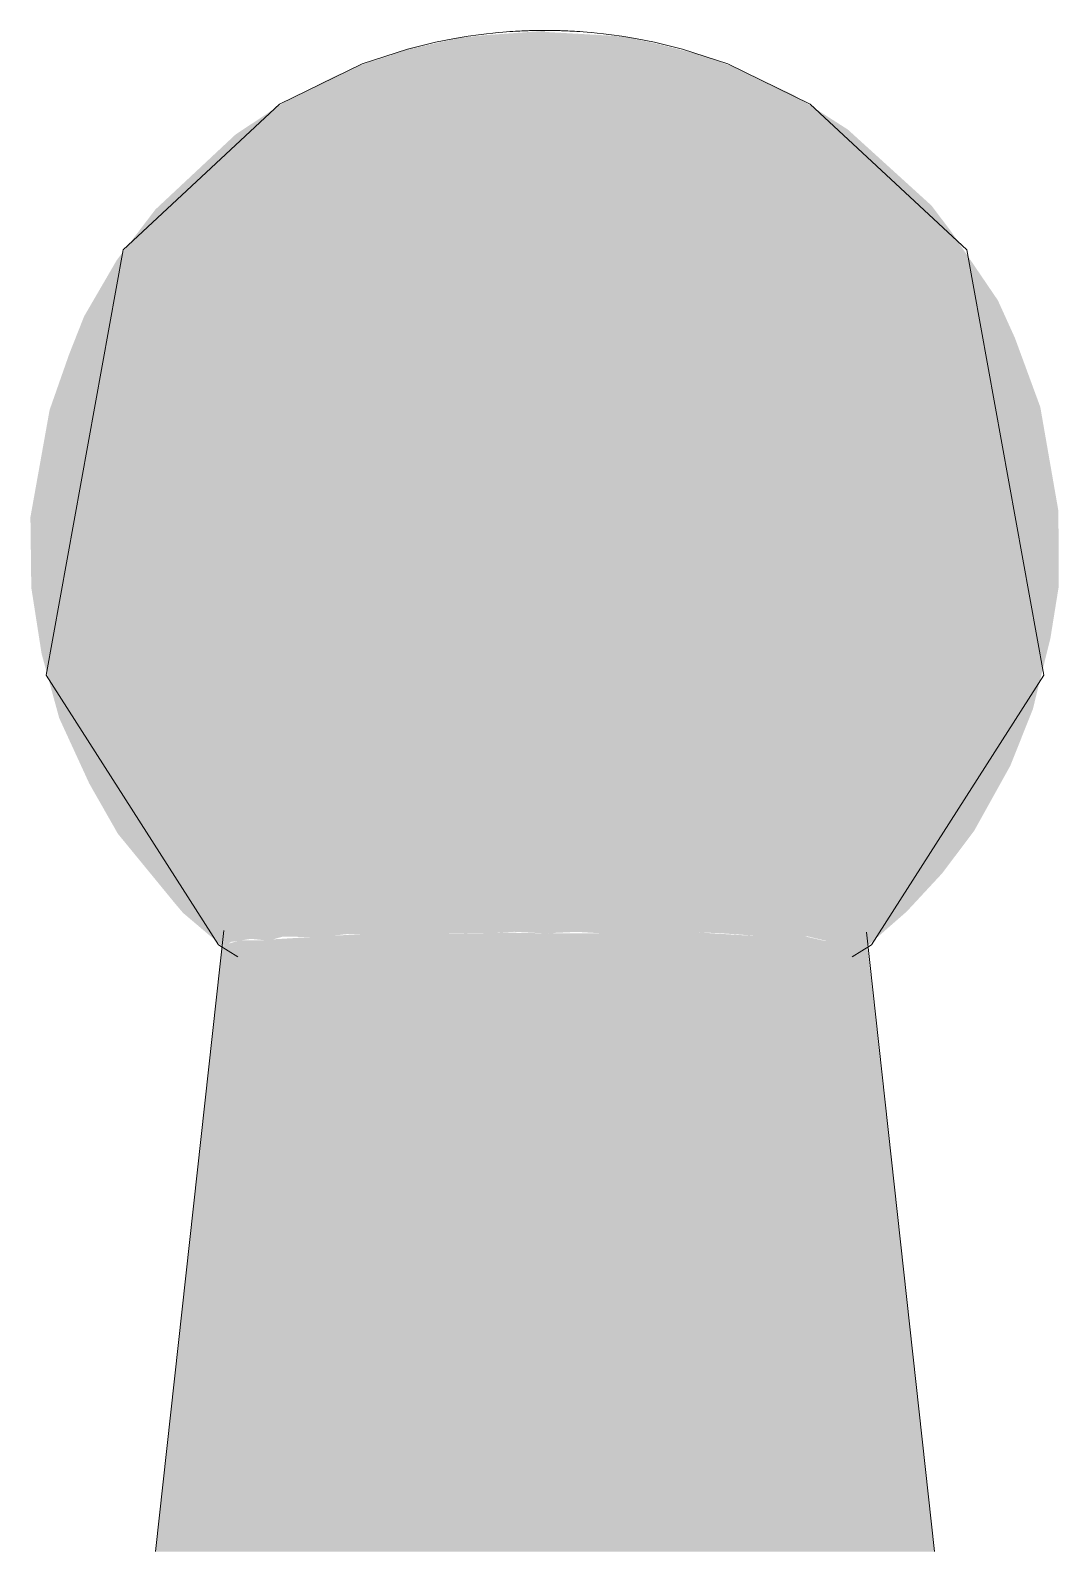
# Model space of a CAD drawing. Header units: inches. Extents: x 20426 to 92531, y -195 to 750.
# Drawn here: x 33672.2 to 33710.2, y 394.4 to 450.4 of the extents above; entities that cross this region are included whole.
import ezdxf

# ---------------------------------------------------------------- set-up
doc = ezdxf.new("R2010")
doc.units = ezdxf.units.IN
doc.header["$MEASUREMENT"] = 0
doc.layers.add('A-GENM', color=13, linetype='Continuous', lineweight=9)

# ---------------------------------------------------------------- blocks, each defined once
blk = doc.blocks.new('turbine vent - turbine vent-V81-Elevation - North')
at = {"layer": 'A-GENM'}
for points in [[(-25264.795, 416.689), (-25264.794, 416.703), (-25264.618, 416.729), (-25264.461, 416.842), (-25263.725, 416.953), (-25263.154, 416.894), (-25262.939, 416.929), (-25262.567, 417.031), (-25261.043, 417.021), (-25260.251, 417.125), (-25257.383, 417.171), (-25254.907, 417.157), (-25254.028, 417.213), (-25252.89, 417.156), (-25252.89, 450.42), (-25255.123, 450.258), (-25256.042, 450.163), (-25257.925, 449.739), (-25259.686, 449.159), (-25260.738, 448.698), (-25262.409, 447.85), (-25264.296, 446.601), (-25267.254, 443.835), (-25268.677, 441.968), (-25269.88, 439.899), (-25270.433, 438.499), (-25271.153, 436.447), (-25271.86, 432.498), (-25271.828, 429.898), (-25271.448, 427.462), (-25270.799, 425.091), (-25269.69, 422.678), (-25268.637, 420.828), (-25266.492, 418.213), (-25266.231, 417.908), (-25264.813, 416.704)], [(-25241.004, 416.688), (-25239.55, 417.962), (-25238.239, 419.375), (-25237.064, 420.939), (-25235.732, 423.335), (-25234.902, 425.418), (-25234.256, 428.023), (-25233.953, 429.908), (-25233.957, 432.712), (-25234.628, 436.558), (-25235.563, 439.102), (-25236.191, 440.487), (-25237.886, 442.982), (-25238.636, 443.978), (-25241.724, 446.784), (-25243.706, 448.05), (-25245.894, 449.081), (-25247.199, 449.543), (-25248.59, 449.906), (-25249.816, 450.178), (-25250.334, 450.235), (-25252.89, 450.381), (-25252.89, 417.156), (-25251.719, 417.211), (-25250.625, 417.146), (-25247.39, 417.193), (-25246.511, 417.167), (-25244.734, 417.042), (-25243.208, 417.045), (-25242.399, 416.85), (-25242.051, 416.903), (-25241.051, 416.689)], [(-25239.551, 394.369), (-25238.531, 394.369), (-25241.004, 416.688), (-25241.197, 416.734), (-25241.314, 416.786), (-25241.672, 416.826), (-25242.051, 416.903), (-25242.547, 416.87), (-25243.304, 417.045), (-25245.486, 417.079), (-25247.325, 417.194), (-25250.867, 417.157), (-25252.733, 417.163), (-25252.89, 417.156), (-25254.359, 417.182), (-25255.348, 417.143), (-25258.052, 417.192), (-25258.524, 417.196), (-25262.915, 416.935), (-25263.154, 416.894), (-25264.133, 416.903), (-25264.559, 416.772), (-25264.728, 416.698), (-25264.794, 416.703), (-25267.249, 394.369), (-25239.9, 394.369)]]:
    blk.add_hatch(color=256, dxfattribs=at).paths.add_polyline_path(points, flags=0)
for p, q in [((-25264.733, 417.257), (-25267.249, 394.369)), ((-25238.531, 394.369), (-25241.041, 417.198))]:
    blk.add_line(p, q, dxfattribs=at)
at = {"layer": 'A-GENM', "flags": 128}
for points in [[(-25264.219, 416.294), (-25264.928, 416.736), (-25271.282, 426.667), (-25268.443, 442.35), (-25262.673, 447.724), (-25259.635, 449.199), (-25257.961, 449.747), (-25256.927, 450.003), (-25256.228, 450.141), (-25255.725, 450.224), (-25255.346, 450.277), (-25255.048, 450.313), (-25254.809, 450.339), (-25254.611, 450.358), (-25254.445, 450.373), (-25254.303, 450.384), (-25254.18, 450.393), (-25254.071, 450.4), (-25253.975, 450.405), (-25253.889, 450.41), (-25253.811, 450.414), (-25253.74, 450.417), (-25253.675, 450.42), (-25253.614, 450.423), (-25253.558, 450.425), (-25253.506, 450.426), (-25253.457, 450.428), (-25253.41, 450.429), (-25253.366, 450.43), (-25253.324, 450.431), (-25253.284, 450.432), (-25253.245, 450.433), (-25253.208, 450.434), (-25253.171, 450.434), (-25253.136, 450.435), (-25253.102, 450.435), (-25253.068, 450.435), (-25253.035, 450.436), (-25253.003, 450.436), (-25252.971, 450.436), (-25252.939, 450.436), (-25252.907, 450.436), (-25252.89, 450.436)], [(-25241.562, 416.294), (-25240.853, 416.736), (-25234.499, 426.667), (-25237.337, 442.35), (-25243.108, 447.724), (-25246.146, 449.199), (-25247.819, 449.747), (-25248.854, 450.003), (-25249.553, 450.141), (-25250.055, 450.224), (-25250.435, 450.277), (-25250.732, 450.313), (-25250.971, 450.339), (-25251.169, 450.358), (-25251.335, 450.373), (-25251.477, 450.384), (-25251.601, 450.393), (-25251.709, 450.4), (-25251.805, 450.405), (-25251.892, 450.41), (-25251.97, 450.414), (-25252.041, 450.417), (-25252.106, 450.42), (-25252.166, 450.423), (-25252.222, 450.425), (-25252.275, 450.426), (-25252.324, 450.428), (-25252.37, 450.429), (-25252.415, 450.43), (-25252.457, 450.431), (-25252.497, 450.432), (-25252.536, 450.433), (-25252.573, 450.434), (-25252.609, 450.434), (-25252.644, 450.435), (-25252.678, 450.435), (-25252.712, 450.435), (-25252.745, 450.436), (-25252.777, 450.436), (-25252.81, 450.436), (-25252.841, 450.436), (-25252.873, 450.436), (-25252.89, 450.436)]]:
    blk.add_lwpolyline(points, dxfattribs=at)

msp = doc.modelspace()

# ---------------------------------------------------------------- block references
at = {"layer": 'A-GENM'}
msp.add_blockref('turbine vent - turbine vent-V81-Elevation - North', (58944.106, 0), dxfattribs=at)

doc.saveas('drawing.dxf')
